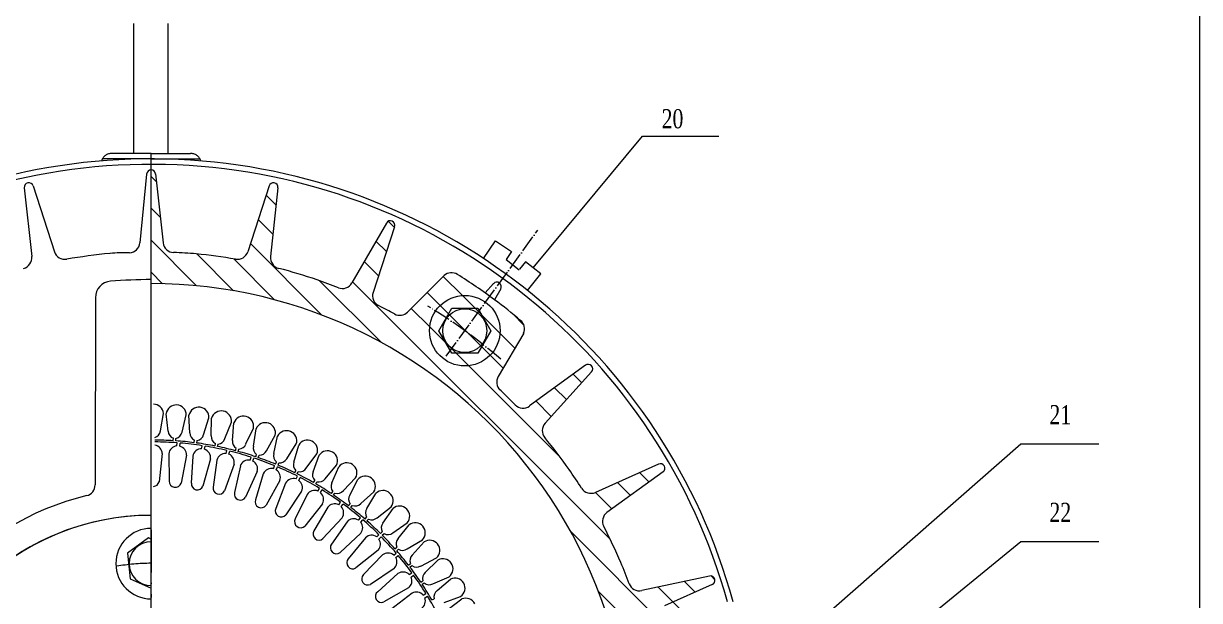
# Model space of a CAD drawing. Header units: inches. Extents: x 0 to 1189, y 0 to 883.
# Drawn here: x 859.2 to 1189.2, y 494.9 to 657 of the extents above; entities that cross this region are included whole.
import ezdxf

# ---------------------------------------------------------------- set-up
doc = ezdxf.new("R2010")
doc.units = ezdxf.units.IN
doc.header["$MEASUREMENT"] = 0
doc.linetypes.add('ACAD_ISO04W100', pattern=[30, 24, -3, 0, -3])
doc.linetypes.add('ACAD_ISO10W100', pattern=[18, 12, -3, 0, -3])
doc.layers.add('LIEN DAM', color=6, linetype='Continuous', lineweight=20)
doc.styles.add('P', font='times.ttf', dxfattribs={"width": 0.75})

msp = doc.modelspace()

# ---------------------------------------------------------------- hatches: boundary and pattern name
at = {"lineweight": 15}
h = msp.add_hatch(dxfattribs=at)
h.set_pattern_fill('ANSI31', color=256, scale=2, angle=90)
h.set_pattern_definition([(135, (0.228, 0.131), (-4.490128, -4.490128), [])])
h.paths.add_polyline_path([(957.32, 581.42), (963.36, 599.88, 0.902392), (961.03, 600.92), (951.36, 584.08, -0.372134), (947.56, 582.75, 0.011102), (941.59, 584.95, 0.019637), (930.82, 588.18, -0.372134), (928.53, 591.49), (930.6, 610.81, 0.902392), (928.11, 611.34), (922.15, 592.85, -0.372134), (918.71, 590.76, 0.01445), (907.69, 592.26, 0.011102), (901.34, 592.64, -0.372134), (898.39, 595.38), (896.29, 614.69, 0.382775), (895.02, 615.83), (895.02, 583.9, -0.349646), (1026.01, 479.54), (1044.52, 479.54), (1044.52, 494.56), (1043.95, 495.56), (1052.5, 499.34, 0.902392), (1051.71, 501.76), (1032.72, 497.68, -0.372134), (1029.19, 499.62, 0.011102), (1026.83, 505.52, 0.019637), (1022.03, 515.69, -0.372134), (1022.95, 519.61), (1038.7, 530.99, 0.902392), (1037.42, 533.2), (1019.69, 525.26, -0.372134), (1015.84, 526.42, 0.011102), (1012.3, 531.7, 0.019637), (1005.49, 540.65, -0.372134), (1005.58, 544.68), (1018.61, 559.09, 0.902392), (1016.91, 560.98), (1001.22, 549.53, -0.372134), (997.21, 549.86, 0.010328), (992.98, 553.99, -0.350421), (992.43, 557.8), (999.57, 569.97, 0.334318), (998.72, 573.57, 0.014466), (991.38, 579.36, 0.002522), (990.06, 580.33), (988.87, 578.68, -0.240079), (992.95, 570.67, -1), (973.15, 570.67, -0.612801), (988.87, 578.68), (990.06, 580.33, 0.016989), (980.96, 586.48, 0.334318), (977.27, 586.17), (967, 575.9, -0.332084), (963.35, 575.38, 0.00882), (958.87, 577.71, -0.372134)])
h.paths.add_polyline_path([(990.86, 564.59, 0.005898), (988.12, 566.82), (986.69, 564.36), (979.4, 564.36), (975.75, 570.67), (977.84, 574.29, 0.005945), (974.85, 576.23, 0.149923), (973.15, 570.67, 0.71399)], flags=17)
h.paths.add_polyline_path([(992.95, 570.67, 0.240079), (988.87, 578.68), (987.11, 576.27), (990.34, 570.67), (988.12, 566.82, -0.005898), (990.86, 564.59, 0.166868)], flags=17)
h.paths.add_polyline_path([(974.85, 576.23, -0.005945), (977.84, 574.29), (979.4, 576.99), (986.69, 576.99), (987.11, 576.27), (988.87, 578.68, 0.42393)], flags=17)
h.paths.add_polyline_path([(986.67, 575.66, 0.42025), (977.99, 574.19, -0.010284), (983.05, 570.67)], flags=17)
h.paths.add_polyline_path([(986.67, 575.66), (983.05, 570.67, -0.010284), (987.95, 566.95, 0.16366), (989.21, 570.67, 0.240079)], flags=16)
h.paths.add_polyline_path([(987.95, 566.95, 0.010284), (983.05, 570.67), (979.42, 565.69, 0.408202)], flags=16)
h.paths.add_polyline_path([(983.05, 570.67, 0.010284), (977.99, 574.19, 0.153118), (976.89, 570.67, 0.240079), (979.42, 565.69)], flags=16)
h.paths.add_polyline_path([(976.89, 570.67, -0.153118), (977.99, 574.19, 0.000301), (977.84, 574.29), (975.75, 570.67), (978.98, 565.08), (979.42, 565.69, -0.240079)], flags=16)
h.paths.add_polyline_path([(986.67, 575.66), (987.11, 576.27), (986.69, 576.99), (979.4, 576.99), (977.84, 574.29, -0.000301), (977.99, 574.19, -0.42025)], flags=17)
h.paths.add_polyline_path([(987.11, 576.27), (986.67, 575.66, -0.240079), (989.21, 570.67, -0.16366), (987.95, 566.95, -0.000348), (988.12, 566.82), (990.34, 570.67)], flags=17)
h.paths.add_polyline_path([(988.12, 566.82, 0.000348), (987.95, 566.95, -0.408202), (979.42, 565.69), (978.98, 565.08), (979.4, 564.36), (986.69, 564.36)], flags=16)

# ---------------------------------------------------------------- linework, layer by layer
for p, q in [((890.21, 620.48), (890.21, 656.96)), ((899.82, 620.48), (899.82, 656.96)), ((1002.24, 588.32), (1032.94, 625.3)), ((1032.94, 625.3), (1054.38, 625.3)), ((895.02, 620.48), (884, 620.48)), ((895.02, 620.48), (906.04, 620.48)), ((895.02, 449.51), (895.02, 620.48)), ((895.02, 618.94), (881.33, 618.94)), ((895.02, 618.94), (908.7, 618.94)), ((893.74, 614.67), (891.87, 595.34)), ((896.29, 614.69), (898.39, 595.38)), ((859.43, 610.81), (861.5, 591.49)), ((861.92, 611.34), (867.88, 592.85)), ((928.11, 611.34), (922.15, 592.85)), ((930.6, 610.81), (928.53, 591.49)), ((961.03, 600.92), (951.36, 584.08)), ((963.36, 599.88), (957.32, 581.42)), ((988.34, 590.92), (991.62, 595.89)), ((991.62, 595.89), (996.18, 592.88)), ((996.18, 592.88), (994.7, 590.64)), ((994.7, 590.64), (998.3, 587.77)), ((1000.11, 590.03), (998.43, 587.93)), ((1004.38, 586.62), (1000.11, 590.03)), ((977.27, 586.17), (967, 575.9)), ((1000.66, 581.96), (1004.38, 586.62)), ((991.07, 583.89), (988.74, 581.28)), ((993.13, 582.39), (991.38, 579.36)), ((879.39, 579.95), (879.3, 527.35)), ((999.57, 569.97), (992.43, 557.8)), ((1016.91, 560.98), (1001.22, 549.53)), ((1018.61, 559.09), (1005.58, 544.68)), ((895.02, 449.51), (895.02, 539.45)), ((1079.35, 486.51), (1139.09, 538.94)), ((1139.09, 538.94), (1160.99, 538.94)), ((1037.42, 533.2), (1019.69, 525.26)), ((1038.7, 530.99), (1022.95, 519.61)), ((1093.57, 474.19), (1139.09, 511.5)), ((1139.09, 511.5), (1160.99, 511.5)), ((1051.71, 501.76), (1032.72, 497.68)), ((1052.5, 499.34), (1039.13, 493.42))]:
    msp.add_line(p, q, dxfattribs=at)
at = {"linetype": 'ACAD_ISO04W100', "lineweight": 15, "ltscale": 0.2}
msp.add_line((977.84, 563.51), (1003.57, 598.93), dxfattribs=at)
at = {"linetype": 'ACAD_ISO10W100', "lineweight": 15}
msp.add_line((895.02, 514.77), (895.02, 495.71), dxfattribs=at)
at = {"lineweight": 15}
for points in [[(0.23, 0.13), (0.23, 841.13), (1189.23, 841.13), (1189.23, 0.13), (0.23, 0.13)], [(986.69, 564.36), (979.4, 564.36), (975.75, 570.67), (979.4, 576.99), (986.69, 576.99), (990.34, 570.67)]]:
    msp.add_lwpolyline(points, close=True, dxfattribs=at)
msp.add_lwpolyline([(895.02, 512.16), (894.25, 512.5), (888.35, 508.21), (889.11, 500.95), (895.02, 498.33)], dxfattribs=at)
for radius in [9.9, 6.16]:
    msp.add_circle((983.05, 570.67), radius, dxfattribs=at)
at = {"linetype": 'ACAD_ISO04W100', "lineweight": 15}
for centre, start, end in [((884, 617.4), 90, 161.77), ((906.04, 617.4), 18.23, 90)]:
    msp.add_arc(centre, 3.08, start, end, dxfattribs=at)
at = {"lineweight": 15}
for centre, radius, start, end in [((895.02, 449.51), 169.43, 15.4185, 227.9632), ((895.02, 449.51), 167.89, 15.5635, 227.927), ((895.02, 614.55), 1.28, 6.2177, 174.4691), ((860.7, 610.95), 1.28, 17.8743, 186.1257), ((929.33, 610.95), 1.28, 353.8743, 162.1257), ((962.14, 600.28), 1.28, 341.8743, 150.1257), ((888.8, 595.64), 3.08, 272.8213, 354.4691), ((901.45, 595.71), 3.08, 186.2177, 267.8655), ((858.44, 591.17), 3.08, 284.4779, 6.1257), ((870.81, 593.8), 3.08, 197.8743, 279.5221), ((902.94, 399.76), 193.6, 95.77, 99.3991), ((887.99, 539.87), 52.7, 88.9461, 94.9095), ((896.01, 449.51), 143.22, 85.3213, 87.8655), ((887.27, 400.87), 192.47, 80.5988, 83.9103), ((919.22, 593.8), 3.08, 260.4779, 342.1257), ((931.59, 591.17), 3.08, 173.8743, 255.5221), ((895.02, 449.51), 143.22, 71.0221, 75.5221), ((884.01, 579.95), 4.62, 94.8252, 180), ((895.02, 449.51), 135.52, 90, 94.8252), ((895.02, 449.51), 143.22, 68.4779, 71.0221), ((979.32, 583.87), 3.08, 57.8932, 131.8361), ((895.02, 449.51), 161.7, 53.422, 57.8932), ((992.02, 583.03), 1.28, 329.8743, 138.1257), ((895.02, 449.51), 134.39, 343.5846, 90), ((948.69, 585.61), 3.08, 248.4779, 330.1257), ((960.24, 580.47), 3.08, 161.8743, 243.5221), ((895.02, 449.51), 143.22, 61.5008, 63.5221), ((895.02, 449.51), 161.7, 50.1068, 53.422), ((964.82, 578.08), 3.08, 241.5008, 314.9827), ((996.75, 571.21), 3.08, 336.1639, 50.1068), ((1017.66, 559.94), 1.28, 317.8743, 126.1257), ((995.08, 556.24), 3.08, 149.5988, 226.8449), ((895.02, 551.5), 4.5, 89.8694, 90.007), ((895.02, 449.51), 143.22, 44.4779, 47.0221), ((999.4, 552.01), 3.08, 224.4779, 306.1257), ((1007.87, 542.61), 3.08, 137.8743, 219.5221), ((895.02, 449.51), 143.22, 35.0221, 39.5221), ((895.02, 449.51), 143.22, 32.4779, 35.0221), ((1037.94, 532.03), 1.28, 305.8743, 114.1257), ((876.22, 527.35), 3.08, 283.5738, 359.9088), ((1018.43, 528.07), 3.08, 212.4779, 294.1257), ((895.02, 449.51), 77, 103.5738, 139.5738), ((895.02, 449.51), 69.3, 90, 270), ((895.02, 449.51), 69.3, 90, 343.5846), ((1024.76, 517.12), 3.08, 125.8743, 207.5221), ((895.02, 505.24), 9.9, 90, 270), ((895.02, 449.51), 143.22, 23.0221, 27.5221), ((895.02, 505.24), 6.16, 90, 270), ((895.02, 449.51), 143.22, 20.4779, 23.0221), ((1051.98, 500.51), 1.28, 293.8743, 102.1257), ((1032.07, 500.69), 3.08, 200.4779, 282.1257)]:
    msp.add_arc(centre, radius, start, end, dxfattribs=at)
at = {"linetype": 'ACAD_ISO04W100', "lineweight": 15, "ltscale": 0.2}
msp.add_arc((895.02, 449.51), 149.76, 49.0736, 58.7748, dxfattribs=at)
at = {"linetype": 'ACAD_ISO10W100', "lineweight": 15}
msp.add_arc((895.02, 449.51), 55.83, 90, 100.0125, dxfattribs=at)
at = {"layer": 'LIEN DAM', "color": 7, "lineweight": 15}
for p, q in [((897.61, 542.52), (898.49, 547.4)), ((899.81, 542.45), (899.25, 547.37)), ((903.69, 542.2), (904.89, 547)), ((905.88, 541.98), (905.64, 546.93)), ((909.74, 541.47), (911.25, 546.19)), ((911.91, 541.11), (911.99, 546.07)), ((915.72, 540.36), (917.54, 544.97)), ((917.87, 539.86), (918.27, 544.79)), ((921.63, 538.85), (923.74, 543.33)), ((923.73, 538.21), (924.46, 543.11)), ((927.41, 536.96), (929.82, 541.29)), ((901.22, 539.79), (901.26, 540.47)), ((901.95, 539.74), (902, 540.42)), ((902.23, 538.3), (902.3, 539.17)), ((903.08, 538.23), (903.15, 539.11)), ((907.11, 539.23), (907.2, 539.91)), ((907.84, 539.13), (907.93, 539.82)), ((909.18, 537.51), (909.32, 538.38)), ((910.02, 537.37), (910.16, 538.24)), ((912.96, 538.29), (913.09, 538.96)), ((913.68, 538.15), (913.81, 538.82)), ((929.48, 536.18), (930.52, 541.03)), ((933.07, 534.7), (935.75, 538.86)), ((935.07, 533.79), (936.43, 538.55)), ((898.15, 536.17), (897.25, 528.25)), ((899.96, 536.08), (900.12, 528.44)), ((904.95, 535.7), (903.43, 527.88)), ((906.74, 535.47), (906.3, 527.85)), ((911.68, 534.71), (909.55, 527.03)), ((916.04, 536.18), (916.25, 537.03)), ((916.87, 535.98), (917.08, 536.83)), ((918.73, 536.97), (918.91, 537.63)), ((919.44, 536.78), (919.62, 537.44)), ((922.78, 534.31), (923.06, 535.15)), ((923.59, 534.05), (923.86, 534.88)), ((924.4, 535.27), (924.62, 535.92)), ((925.1, 535.04), (925.32, 535.69)), ((938.56, 532.07), (941.51, 536.05)), ((940.5, 531.03), (942.17, 535.69)), ((913.46, 534.34), (912.42, 526.77)), ((918.32, 533.19), (915.6, 525.7)), ((920.06, 532.68), (918.43, 525.22)), ((929.35, 531.92), (929.69, 532.73)), ((929.95, 533.21), (930.21, 533.84)), ((930.14, 531.6), (930.48, 532.41)), ((930.63, 532.93), (930.89, 533.56)), ((935.35, 530.79), (935.66, 531.4)), ((943.87, 529.09), (947.07, 532.87)), ((945.74, 527.92), (947.71, 532.47)), ((924.82, 531.15), (921.51, 523.9)), ((926.51, 530.51), (924.3, 523.2)), ((931.14, 528.62), (927.27, 521.65)), ((935.72, 529.03), (936.12, 529.81)), ((936.01, 530.46), (936.32, 531.08)), ((936.48, 528.64), (936.88, 529.42)), ((940.59, 528.02), (940.93, 528.61)), ((941.22, 527.65), (941.57, 528.25)), ((948.97, 525.76), (952.42, 529.33)), ((950.76, 524.48), (953.03, 528.89)), ((932.77, 527.84), (930, 520.72)), ((937.24, 525.59), (932.84, 518.94)), ((941.84, 525.64), (942.3, 526.39)), ((942.56, 525.19), (943.02, 525.94)), ((945.63, 524.91), (946.01, 525.48)), ((946.24, 524.5), (946.62, 525.08)), ((953.85, 522.11), (957.52, 525.44)), ((955.55, 520.72), (958.1, 524.96)), ((938.81, 524.69), (935.48, 517.81)), ((943.08, 522.09), (938.17, 515.81)), ((947.67, 521.78), (948.19, 522.49)), ((948.36, 521.28), (948.87, 521.99)), ((950.45, 521.48), (950.87, 522.03)), ((951.04, 521.04), (951.46, 521.58)), ((944.57, 521.07), (940.72, 514.48)), ((948.63, 518.15), (943.25, 512.27)), ((953.18, 517.48), (953.75, 518.15)), ((955.05, 517.75), (955.5, 518.26)), ((958.48, 518.15), (962.35, 521.24)), ((960.08, 516.65), (962.9, 520.72)), ((950.04, 517.01), (945.68, 510.74)), ((953.83, 516.92), (954.4, 517.59)), ((955.6, 517.26), (956.05, 517.78)), ((962.83, 513.9), (966.9, 516.72)), ((964.34, 512.29), (967.42, 516.17)), ((953.85, 513.78), (948.03, 508.35)), ((955.17, 512.54), (950.33, 506.63)), ((958.34, 512.76), (958.96, 513.37)), ((958.94, 512.15), (959.56, 512.78)), ((959.38, 513.72), (959.87, 514.2)), ((959.9, 513.2), (960.39, 513.68)), ((966.9, 509.37), (971.15, 511.92)), ((958.72, 509.02), (952.48, 504.06)), ((963.45, 509.41), (963.96, 509.87)), ((963.93, 508.86), (964.45, 509.31)), ((968.3, 507.66), (971.62, 511.33)), ((959.94, 507.68), (954.65, 502.16)), ((963.11, 507.65), (963.78, 508.21)), ((963.66, 507), (964.33, 507.57)), ((967.22, 504.85), (967.77, 505.27)), ((970.67, 504.58), (975.07, 506.85)), ((971.95, 502.79), (975.51, 506.23)), ((963.2, 503.89), (956.59, 499.43)), ((964.3, 502.46), (958.6, 497.37)), ((967.47, 502.17), (968.18, 502.69)), ((967.67, 504.27), (968.22, 504.69)), ((967.96, 501.48), (968.68, 502)), ((967.26, 498.42), (960.32, 494.5)), ((970.69, 500.05), (971.26, 500.43)), ((971.1, 499.44), (971.67, 499.82)), ((974.11, 499.56), (978.65, 501.53)), ((975.27, 497.69), (979.05, 500.89)), ((968.25, 496.91), (962.16, 492.29)), ((971.38, 496.38), (972.13, 496.84)), ((971.82, 495.65), (972.57, 496.11)), ((973.84, 495.04), (974.43, 495.38)), ((977.22, 494.32), (981.88, 495.99)), ((978.25, 492.38), (982.23, 495.33))]:
    msp.add_line(p, q, dxfattribs=at)
for centre, radius, start, end in [((895.67, 547.2), 2.83, 4.0761, 90.1215), ((902.05, 546.99), 2.83, 86.1878, 172.2332), ((902.04, 546.99), 2.83, 86.1275, 86.5082), ((902.05, 546.99), 2.83, 86.3022, 86.4398), ((902.06, 546.99), 2.83, 0.3261, 86.3715), ((902.06, 546.99), 2.83, 86.1194, 86.257), ((902.07, 546.99), 2.83, 86.0511, 86.4318), ((908.41, 546.36), 2.83, 82.4378, 168.4832), ((908.41, 546.36), 2.83, 82.3775, 82.7582), ((908.41, 546.36), 2.83, 82.5522, 82.6898), ((908.42, 546.36), 2.83, 356.5761, 82.6215), ((908.42, 546.36), 2.83, 82.3694, 82.507), ((908.43, 546.36), 2.83, 82.3011, 82.6818), ((914.72, 545.32), 2.83, 78.6878, 164.7332), ((914.72, 545.32), 2.83, 78.6275, 79.0082), ((914.72, 545.32), 2.83, 78.8022, 78.9398), ((914.73, 545.32), 2.83, 352.8261, 78.8715), ((914.73, 545.32), 2.83, 78.6194, 78.757), ((914.74, 545.32), 2.83, 78.5511, 78.9318), ((920.95, 543.87), 2.83, 74.9378, 160.9832), ((920.94, 543.87), 2.83, 74.8775, 75.2582), ((920.95, 543.87), 2.83, 75.0522, 75.1898), ((920.96, 543.87), 2.83, 349.0761, 75.1215), ((920.96, 543.87), 2.83, 74.8694, 75.007), ((920.97, 543.86), 2.83, 74.8011, 75.1818), ((927.07, 542.01), 2.83, 71.1878, 157.2332), ((927.06, 542.02), 2.83, 71.1275, 71.5082), ((927.07, 542.01), 2.83, 71.3022, 71.4398), ((927.08, 542.01), 2.83, 345.3261, 71.3715), ((927.08, 542.01), 2.83, 71.1194, 71.257), ((927.09, 542.01), 2.83, 71.0511, 71.4318), ((895.42, 542.76), 2.2, 286.206, 353.9103), ((902.01, 542.54), 2.2, 182.399, 250.1033), ((901.52, 542.57), 2.2, 282.456, 350.1603), ((908.08, 541.93), 2.2, 178.649, 246.3533), ((907.6, 541.99), 2.2, 278.706, 346.4103), ((933.05, 539.76), 2.83, 67.4378, 153.4832), ((933.05, 539.77), 2.83, 67.3775, 67.7582), ((933.05, 539.76), 2.83, 67.5522, 67.6898), ((933.06, 539.76), 2.83, 341.5761, 67.6215), ((933.06, 539.76), 2.83, 67.3694, 67.507), ((933.07, 539.76), 2.83, 67.3011, 67.6818), ((895.67, 449.48), 90.47, 86.4828, 89.7672), ((895.67, 449.48), 89.94, 85.7709, 89.7287), ((895.65, 536.07), 2.5, 2.1126, 79.9345), ((902.45, 535.81), 2.5, 95.0102, 173.8255), ((895.67, 449.48), 90.47, 82.7328, 86.0172), ((902.45, 535.81), 2.5, 357.6126, 75.4345), ((895.67, 449.48), 89.94, 81.2709, 85.2291), ((895.67, 449.48), 90.47, 78.9828, 82.2672), ((895.67, 449.48), 89.94, 76.7709, 80.7291), ((914.1, 540.92), 2.2, 174.899, 242.6033), ((895.67, 449.48), 90.47, 75.2328, 78.5172), ((913.62, 541.01), 2.2, 274.956, 342.6603), ((920.05, 539.52), 2.2, 171.149, 238.8533), ((919.57, 539.64), 2.2, 271.206, 338.9103), ((925.88, 537.73), 2.2, 167.399, 235.1033), ((938.88, 537.12), 2.83, 63.6878, 149.7332), ((938.87, 537.13), 2.83, 63.6275, 64.0082), ((938.88, 537.12), 2.83, 63.8022, 63.9398), ((938.89, 537.12), 2.83, 337.8261, 63.8715), ((938.89, 537.12), 2.83, 63.6194, 63.757), ((938.89, 537.12), 2.83, 63.5511, 63.9318), ((909.2, 535.01), 2.5, 90.5102, 169.3255), ((909.2, 535.01), 2.5, 353.1126, 70.9345), ((915.87, 533.68), 2.5, 86.0102, 164.8255), ((915.87, 533.68), 2.5, 348.6126, 66.4345), ((895.67, 449.48), 89.94, 72.2709, 76.2291), ((895.67, 449.48), 90.47, 71.4828, 74.7672), ((895.67, 449.48), 89.94, 67.7708, 71.7291), ((895.67, 449.48), 90.47, 67.7328, 71.0172), ((925.42, 537.89), 2.2, 267.456, 335.1603), ((931.59, 535.56), 2.2, 163.649, 231.3533), ((931.14, 535.75), 2.2, 263.706, 331.4103), ((944.52, 534.11), 2.83, 59.9378, 145.9832), ((944.51, 534.11), 2.83, 59.8775, 60.2582), ((944.52, 534.11), 2.83, 60.0522, 60.1898), ((944.53, 534.11), 2.83, 334.0761, 60.1215), ((944.53, 534.11), 2.83, 59.8694, 60.007), ((944.53, 534.1), 2.83, 59.8011, 60.1818), ((922.41, 531.84), 2.5, 81.5102, 160.3255), ((922.41, 531.84), 2.5, 344.1126, 61.9345), ((928.79, 529.49), 2.5, 77.0102, 155.8255), ((928.79, 529.49), 2.5, 339.6126, 57.4345), ((895.67, 449.48), 89.94, 63.2709, 67.2291), ((895.67, 449.48), 90.47, 63.9828, 67.2672), ((937.14, 533.03), 2.2, 159.899, 227.6033), ((936.7, 533.25), 2.2, 259.956, 327.6603), ((949.95, 530.73), 2.83, 56.1878, 142.2332), ((949.94, 530.74), 2.83, 56.1275, 56.5082), ((949.95, 530.73), 2.83, 56.3022, 56.4398), ((949.96, 530.73), 2.83, 330.3261, 56.3715), ((949.96, 530.73), 2.83, 56.1194, 56.257), ((949.96, 530.72), 2.83, 56.0511, 56.4318), ((895.6, 528.63), 1.69, 272.1779, 347.0645), ((901.81, 528.39), 1.69, 178.2029, 342.5645), ((934.97, 526.64), 2.5, 72.5102, 151.3255), ((895.67, 449.48), 90.47, 60.2328, 63.5172), ((934.97, 526.64), 2.5, 335.1126, 52.9345), ((895.67, 449.48), 89.94, 58.7709, 62.7291), ((942.52, 530.14), 2.2, 156.149, 223.8533), ((942.09, 530.38), 2.2, 256.206, 323.9103), ((955.15, 527.01), 2.83, 52.4378, 138.4832), ((955.14, 527.01), 2.83, 52.3775, 52.7582), ((955.15, 527.01), 2.83, 52.5522, 52.6898), ((955.15, 527), 2.83, 326.5761, 52.6215), ((955.15, 527), 2.83, 52.3694, 52.507), ((955.16, 527), 2.83, 52.3011, 52.6818), ((907.99, 527.66), 1.69, 173.7029, 338.0645), ((914.08, 526.45), 1.69, 169.2029, 333.5645), ((920.06, 524.77), 1.69, 164.7029, 329.0645), ((940.9, 523.32), 2.5, 68.0102, 146.8255), ((895.67, 449.48), 90.47, 56.4828, 59.7672), ((940.9, 523.32), 2.5, 330.6126, 48.4345), ((895.67, 449.48), 89.94, 54.2712, 58.2291), ((947.69, 526.9), 2.2, 152.399, 220.1033), ((947.28, 527.17), 2.2, 252.456, 320.1603), ((960.09, 522.95), 2.83, 48.6878, 134.7332), ((960.08, 522.96), 2.83, 48.6275, 49.0082), ((960.09, 522.95), 2.83, 48.8022, 48.9398), ((960.1, 522.95), 2.83, 322.8261, 48.8715), ((960.1, 522.95), 2.83, 48.6194, 48.757), ((960.1, 522.94), 2.83, 48.5511, 48.9318), ((925.9, 522.63), 1.69, 160.2029, 324.5645), ((946.55, 519.54), 2.5, 63.5102, 142.3255), ((895.67, 449.48), 90.47, 52.7328, 56.0172), ((895.67, 449.48), 89.94, 49.7709, 53.7291), ((952.64, 523.33), 2.2, 148.649, 216.3533), ((952.25, 523.63), 2.2, 248.706, 316.4103), ((931.54, 520.03), 1.69, 155.7029, 320.0645), ((946.55, 519.54), 2.5, 326.1126, 43.9345), ((895.67, 449.48), 90.47, 48.9828, 52.2672), ((957.35, 519.45), 2.2, 144.899, 212.6033), ((956.98, 519.77), 2.2, 244.956, 312.6603), ((964.76, 518.58), 2.83, 44.9378, 130.9832), ((964.75, 518.59), 2.83, 44.8775, 45.2582), ((964.76, 518.58), 2.83, 45.0522, 45.1898), ((964.76, 518.58), 2.83, 319.0761, 45.1215), ((964.76, 518.58), 2.83, 44.8694, 45.007), ((964.77, 518.57), 2.83, 44.8011, 45.1818), ((936.97, 517), 1.69, 151.2029, 315.5645), ((951.89, 515.34), 2.5, 59.0102, 137.8255), ((951.89, 515.34), 2.5, 321.6126, 39.4345), ((895.67, 449.48), 89.94, 45.2683, 49.2291), ((895.67, 449.48), 90.47, 45.2328, 48.5172), ((961.8, 515.27), 2.2, 141.149, 208.8533), ((969.13, 513.92), 2.83, 41.1878, 127.2332), ((969.13, 513.91), 2.83, 315.3261, 41.3715), ((969.12, 513.92), 2.83, 41.1275, 41.5082), ((969.13, 513.92), 2.83, 41.3022, 41.4398), ((969.13, 513.91), 2.83, 41.1194, 41.257), ((969.14, 513.9), 2.83, 41.0511, 41.4318), ((942.14, 513.55), 1.69, 146.7029, 311.0645), ((956.89, 510.72), 2.5, 54.5102, 133.3255), ((956.89, 510.72), 2.5, 317.1126, 34.9345), ((895.67, 449.48), 89.94, 40.7709, 44.7291), ((895.67, 449.48), 90.47, 41.4828, 44.7672), ((961.45, 515.61), 2.2, 241.206, 308.9103), ((965.96, 510.8), 2.2, 137.399, 205.1033), ((973.19, 508.97), 2.83, 37.4378, 123.4832), ((947.02, 509.71), 1.69, 142.2029, 306.5645), ((961.5, 505.73), 2.5, 50.0102, 128.8255), ((895.67, 449.48), 90.47, 37.7328, 41.0172), ((965.63, 511.17), 2.2, 237.456, 305.1603), ((973.19, 508.97), 2.83, 311.5761, 37.6215), ((973.18, 508.98), 2.83, 37.3775, 37.7582), ((973.19, 508.97), 2.83, 37.5522, 37.6898), ((973.19, 508.97), 2.83, 37.3694, 37.507), ((973.2, 508.96), 2.83, 37.3011, 37.6818), ((951.59, 505.49), 1.69, 137.7029, 302.0645), ((961.5, 505.73), 2.5, 312.6126, 30.4345), ((895.67, 449.48), 89.94, 36.2709, 40.2291), ((969.82, 506.07), 2.2, 133.649, 201.3533), ((976.91, 503.78), 2.83, 33.6878, 119.7332), ((976.92, 503.77), 2.83, 307.8261, 33.8715), ((976.91, 503.78), 2.83, 33.6275, 34.0082), ((976.91, 503.78), 2.83, 33.8022, 33.9398), ((976.92, 503.77), 2.83, 33.6194, 33.757), ((976.92, 503.76), 2.83, 33.5511, 33.9318), ((955.81, 500.93), 1.69, 133.2029, 297.5645), ((965.71, 500.39), 2.5, 45.5102, 124.3255), ((895.67, 449.48), 90.47, 33.9828, 37.2672), ((969.52, 506.46), 2.2, 233.706, 301.4103), ((895.67, 449.48), 89.94, 31.7709, 35.7291), ((973.36, 501.1), 2.2, 129.899, 197.6033), ((965.71, 500.39), 2.5, 308.1126, 25.9345), ((895.67, 449.48), 90.47, 30.2328, 33.5172), ((973.09, 501.51), 2.2, 229.956, 297.6603), ((980.29, 498.35), 2.83, 29.9378, 115.9832), ((980.29, 498.34), 2.83, 304.0761, 30.1215), ((980.28, 498.35), 2.83, 29.8775, 30.2582), ((980.29, 498.35), 2.83, 30.0522, 30.1898), ((980.29, 498.34), 2.83, 29.8694, 30.007), ((980.3, 498.33), 2.83, 29.8011, 30.1818), ((959.66, 496.05), 1.69, 128.7029, 293.0645), ((969.49, 494.74), 2.5, 41.0102, 119.8255), ((969.49, 494.74), 2.5, 303.6126, 21.4345), ((895.67, 449.48), 89.94, 27.2709, 31.2291), ((976.57, 495.91), 2.2, 126.149, 193.8533), ((983.3, 492.71), 2.83, 26.1878, 112.2332)]:
    msp.add_arc(centre, radius, start, end, dxfattribs=at)

# ---------------------------------------------------------------- texts
at = {"lineweight": 15, "char_height": 5.39, "attachment_point": 1, "style": 'P'}
for s, insert, width in [('20', (1038.29, 632.91), 13.4747), ('21', (1147.12, 549.79), 6.6882), ('22', (1147.12, 522.35), 6.6882)]:
    msp.add_mtext(s, dxfattribs=dict(at, insert=insert, width=width))

doc.saveas('drawing.dxf')
